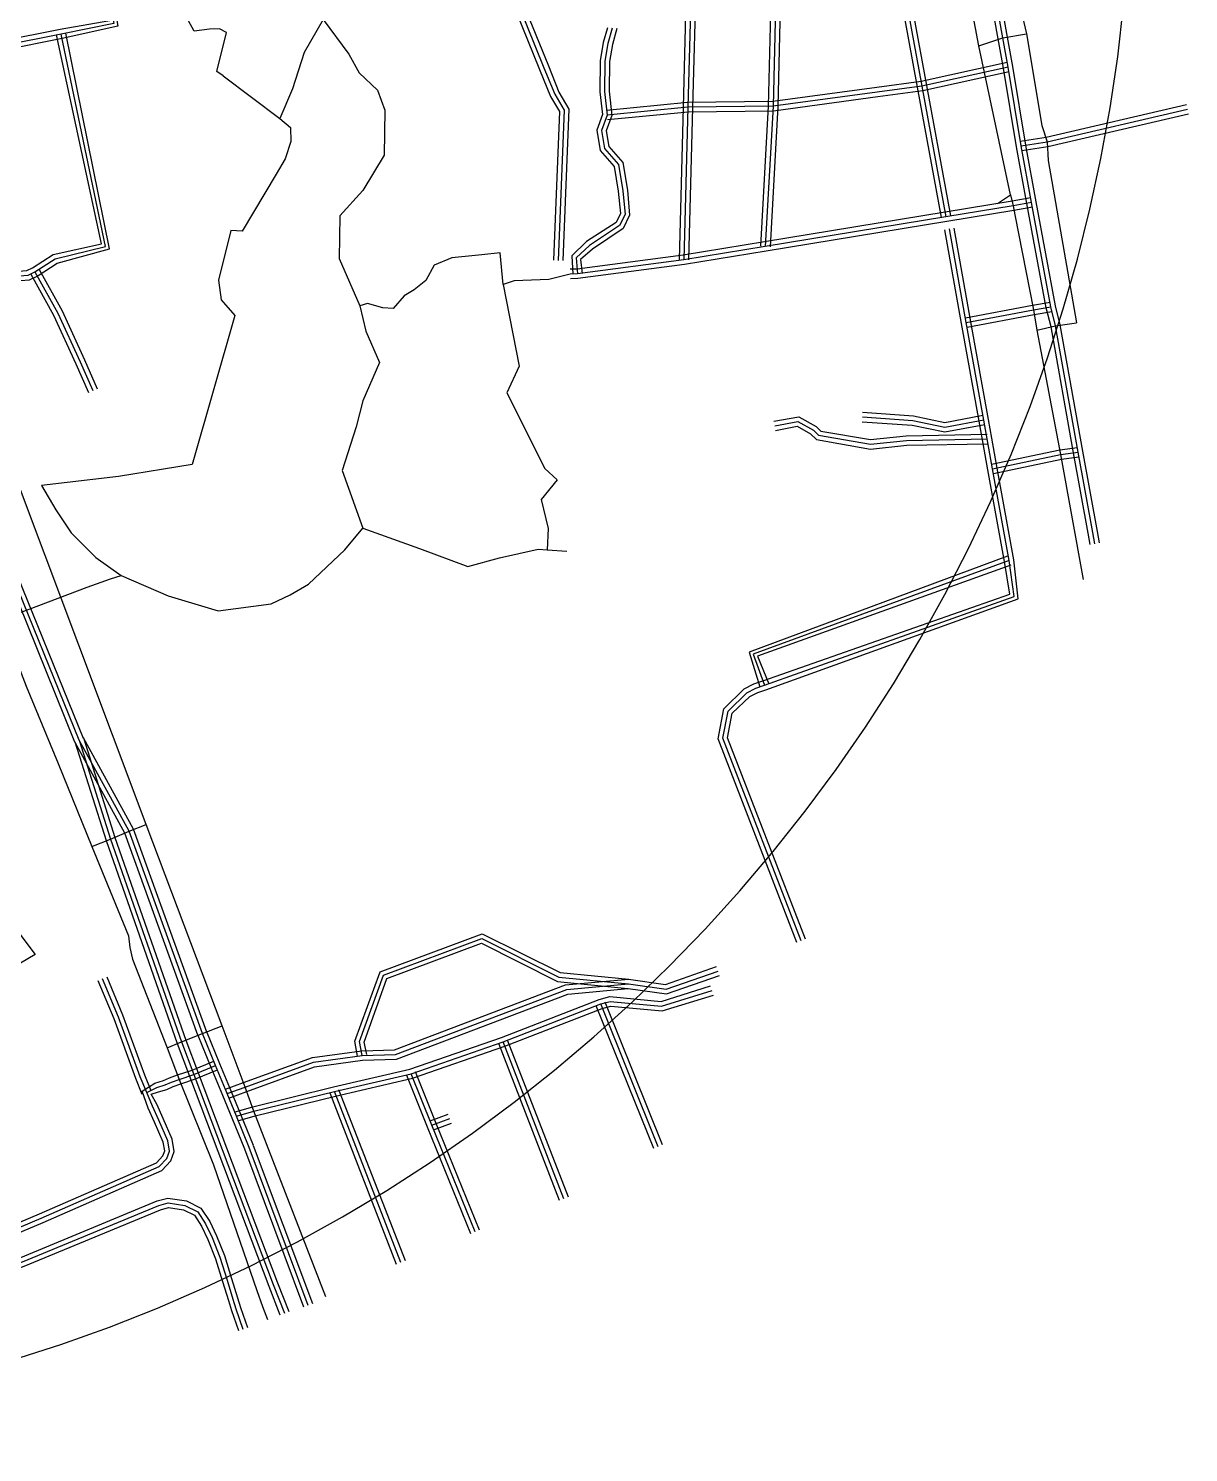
# Model space of a CAD drawing. Header units: metres. Extents: x -1073 to 1066, y -1049 to 1091.
# Drawn here: x 301 to 1036, y -1015 to -113 of the extents above; entities that cross this region are included whole.
import ezdxf

# ---------------------------------------------------------------- set-up
doc = ezdxf.new("R2010")
doc.units = ezdxf.units.M
for name, color, linetype in [('EST_BUILDING_LINE_3M_OFFSET', 1, 'CONTINUOUS'), ('OSM_ROAD_CENTERLINE', 8, 'CONTINUOUS'), ('RADIUS_1KM', 5, 'CONTINUOUS')]:
    doc.layers.add(name, color=color, linetype=linetype)

msp = doc.modelspace()

# ---------------------------------------------------------------- linework, layer by layer
at = {"layer": 'EST_BUILDING_LINE_3M_OFFSET'}
for points in [[(818.811, 184.883), (794.968, 137.047), (782.291, 108.018), (776.895, 98.091), (762.53, 69.381), (723.668, -8.289), (720.056, -16.003), (718.154, -78.219), (715.946, -162.527), (713.411, -259.208)], [(824.181, 182.206), (800.404, 134.507), (787.682, 105.383), (782.215, 95.316), (767.896, 66.696), (729.058, -10.925), (725.888, -17.415), (724.151, -78.386), (721.944, -162.684), (719.409, -259.365)], [(285.746, 177.097), (289.984, 168.504), (303.857, 137.166), (333.658, -12.761), (336.886, -27.399), (352.472, -107.734), (321.01, -113.187), (245.258, -128.272), (211.886, -135.086), (191.353, -139.272)], [(291.127, 179.751), (295.42, 171.044), (309.578, 138.975), (339.531, -11.529), (342.767, -26.213), (357.439, -111.099), (322.187, -119.071), (246.444, -134.154), (213.085, -140.965), (192.552, -145.151)], [(974.025, -439.841), (972.682, -432.645), (963.362, -381.725), (949.162, -301.659), (946.145, -289.649), (933.868, -223.566), (927.194, -187.598), (919.114, -137.734), (915.577, -119.167), (893.504, 4.306), (892.745, 8.591), (889.672, 25.771), (881.116, 60.52), (859.158, 152.75), (857.294, 160.598)], [(979.923, -438.74), (978.582, -431.554), (969.267, -380.661), (955.029, -300.404), (952.007, -288.369), (939.767, -222.471), (933.105, -186.571), (925.023, -136.692), (921.478, -118.078), (899.411, 5.357), (898.652, 9.643), (895.542, 27.017), (886.947, 61.932), (864.995, 154.137), (863.132, 161.985)], [(782.428, 105.133), (807.236, 64.635), (832.524, 23.429), (864.363, -149.801), (879.589, -232.49)], [(787.545, 108.267), (812.353, 67.769), (838.128, 25.574), (870.264, -148.715), (885.49, -231.403)], [(773.394, -18.039), (769.916, -161.852), (765.035, -250.628)], [(779.393, -18.184), (775.912, -162.089), (771.026, -250.958)], [(602.794, -84.06), (624.899, -138.628), (631.792, -155.643), (637.56, -165.156), (633.752, -259.581)], [(608.355, -81.807), (630.461, -136.377), (637.169, -152.981), (643.376, -163.684), (639.748, -259.815)], [(250.453, -154.985), (235.147, -158.006), (230.782, -160.552), (227.352, -164.348), (226.214, -169.685), (226.305, -174.449), (229.956, -196.532), (235.548, -227.765), (251.011, -258.974), (256.942, -266.641), (266.354, -270.594), (284.341, -273.305), (301.477, -271.89), (306.389, -269.581), (318.951, -261.326), (352.273, -252.359), (324.535, -115.515)], [(251.599, -160.874), (237.267, -163.619), (234.531, -165.237), (232.697, -167.074), (232.193, -170.197), (232.279, -173.894), (235.869, -195.515), (241.246, -225.887), (256.111, -255.814), (260.6, -261.885), (267.951, -264.811), (284.548, -267.309), (299.911, -266.098), (303.443, -264.354), (316.563, -255.822), (347.198, -249.159), (318.662, -116.743)], [(667.869, -112.263), (665.22, -121.435), (663.224, -133.062), (663.074, -152.691), (664.699, -167.163), (661.192, -177.078), (663.352, -189.952), (672.255, -200.062), (674.787, -215.861), (676.12, -229.923), (673.413, -235.514), (654.718, -247.741), (645.297, -256.833), (645.894, -268.38)], [(673.863, -112.537), (671.072, -122.756), (669.2, -133.594), (669.067, -152.392), (670.657, -167.866), (667.169, -177.609), (668.772, -187.378), (677.673, -197.484), (680.74, -215.104), (682.021, -231.008), (677.928, -239.466), (658.418, -252.464), (650.882, -259.024), (651.876, -267.915)], [(921.424, -134.283), (866.791, -146.304), (838.635, -150.092), (772.696, -158.979), (718.784, -159.609), (667.392, -164.528)], [(922.713, -140.143), (867.837, -152.212), (839.436, -156.038), (773.132, -164.963), (719.105, -165.601), (667.964, -170.501)], [(929.682, -184.121), (946.082, -181.535), (1034.99, -160.896)], [(930.617, -190.048), (947.229, -187.424), (1036.347, -166.741)], [(936.308, -220.062), (924.638, -222.075), (882.055, -228.986), (767.543, -247.833), (715.971, -256.319), (648.644, -265.157), (644.309, -265.283)], [(330.264, -564.975), (282.216, -446.608), (258.859, -384.759), (242.475, -335.721), (229.689, -303.291), (225.131, -291.753), (221.426, -281.797), (212.177, -255.141), (206.07, -231.988)], [(335.824, -562.719), (287.803, -444.42), (264.512, -382.748), (248.114, -333.669), (235.271, -301.088), (230.733, -289.604), (227.072, -279.767), (217.916, -253.391), (211.871, -230.458)], [(937.327, -225.975), (925.629, -227.992), (883.023, -234.907), (768.517, -253.753), (716.849, -262.254), (649.125, -271.138), (644.487, -271.28)], [(787.91, -692.121), (738.177, -562.876), (741.728, -543.936), (754.673, -531.276), (760.848, -528.148), (766.407, -526.166), (923.135, -471.185), (919.592, -450.448), (909.154, -392.321), (905.754, -373.375), (903.617, -361.497), (892.489, -299.569), (881.83, -240.191)], [(793.508, -689.961), (744.152, -562.324), (747.013, -546.777), (758.143, -536.171), (763.202, -533.667), (768.417, -531.819), (928.262, -474.301), (925.517, -449.507), (915.06, -391.261), (911.66, -372.313), (909.522, -360.435), (898.395, -298.509), (887.735, -239.131)], [(302.298, -268.432), (316.83, -294.407), (330.89, -325.182), (338.937, -343.409)], [(307.534, -265.503), (322.181, -291.693), (336.364, -322.723), (344.426, -340.986)], [(894.887, -296.091), (937.436, -288.085), (948.537, -286.058)], [(895.997, -301.987), (938.53, -293.985), (949.615, -291.96)], [(773.49, -361.601), (789.216, -358.874), (800.331, -364.882), (803.173, -367.876), (834.814, -373.252), (857.384, -370.807), (908.651, -369.845)], [(906.013, -358.018), (881.828, -362.642), (862.072, -358.319), (829.745, -356.114)], [(774.581, -367.501), (788.246, -364.795), (796.72, -369.674), (800.413, -373.203), (834.619, -379.249), (857.761, -376.796), (908.763, -375.844)], [(907.126, -363.914), (881.749, -368.641), (861.233, -364.26), (829.338, -362.1)], [(911.491, -388.855), (954.76, -379.774), (965.901, -378.222)], [(912.723, -394.727), (955.79, -385.685), (966.728, -384.164)], [(921.525, -447.16), (757.703, -507.967), (764.584, -529.994)], [(923.585, -452.795), (763.132, -510.522), (770.24, -527.991)], [(330.184, -564.752), (350.016, -627.424), (395.082, -755.995), (402.875, -776.801), (453.213, -909.882), (460.32, -928.086)], [(408.338, -750.851), (361.954, -622.758), (330.414, -565.29)], [(413.979, -748.808), (367.421, -620.286), (335.674, -562.404)], [(335.904, -562.942), (355.708, -625.527), (400.723, -753.95), (408.491, -774.688), (458.814, -907.729), (465.909, -925.904)], [(509.428, -764.185), (507.752, -754.662), (523.88, -710.65), (588.417, -686.465), (637.971, -711.113), (681.524, -715.295)], [(515.325, -763.081), (513.733, -755.149), (528.145, -714.87), (588.096, -692.456), (636.307, -716.878), (680.944, -721.267)], [(425.756, -785.051), (437.153, -780.864), (480.85, -764.974), (512.124, -760.644), (533.004, -760.034), (641.436, -718.942), (681.304, -715.282), (704.821, -718.602), (737.109, -707.32)], [(427.825, -790.683), (439.213, -786.499), (482.294, -770.797), (512.628, -766.622), (534.175, -765.918), (642.785, -724.789), (681.165, -721.28), (705.408, -724.573), (739.074, -712.989)], [(373.036, -788.386), (368.962, -778.37), (355.163, -740.41), (345.121, -716.318)], [(378.594, -786.124), (374.561, -776.214), (360.753, -738.231), (350.659, -714.01)], [(431.868, -799.306), (443.072, -796.154), (494.228, -783.647), (542.603, -772.339), (600.797, -752.189), (662.713, -728.152), (669.487, -726.401), (701.959, -729.446), (733.368, -719.624)], [(433.494, -805.082), (444.598, -801.956), (495.623, -789.483), (544.27, -778.103), (602.864, -757.822), (664.57, -733.858), (669.984, -732.381), (702.583, -735.414), (735.149, -725.354)], [(702.881, -820.421), (666.425, -729.884)], [(697.315, -822.662), (660.859, -732.126)], [(443.59, -820.847), (435.456, -801.054), (429.565, -786.727), (422.253, -768.938), (413.934, -748.689)], [(438.04, -823.127), (429.906, -803.335), (424.016, -789.008), (416.703, -771.219), (408.384, -750.969)], [(637.547, -855.586), (599.033, -756.089)], [(643.142, -853.42), (604.628, -753.923)], [(101.356, -946.678), (110.606, -943.272), (161.15, -923.37), (216.406, -901.485), (244.075, -890.531), (259.192, -884.543), (307.751, -864.148), (381.991, -831.657), (386.058, -827.344), (387.347, -824.053), (386.316, -818.585), (380.69, -806.004), (376.649, -797.043), (372.993, -786.236), (381.026, -781.155), (386.536, -779.541), (390.376, -777.82), (395.435, -776.058), (404.63, -772.935), (418.338, -767.303)], [(103.429, -952.308), (112.742, -948.879), (163.354, -928.95), (218.615, -907.064), (246.284, -896.11), (261.459, -890.098), (310.117, -869.661), (385.447, -836.562), (391.148, -830.522), (393.321, -824.618), (392.056, -816.839), (386.165, -803.55), (382.153, -794.654), (378.637, -788.274), (383.269, -786.72), (388.604, -785.173), (392.588, -783.398), (397.385, -781.732), (406.736, -778.554), (420.618, -772.853)], [(581.227, -876.712), (553.885, -809.063), (540.655, -776.346)], [(586.79, -874.463), (559.447, -806.814), (546.218, -774.097)], [(534.21, -896.109), (492.128, -787.65)], [(539.804, -893.939), (497.722, -785.48)], [(555.62, -805.127), (567.012, -800.886)], [(557.713, -810.75), (569.105, -806.508)], [(481.07, -921.136), (443.625, -820.937)], [(475.45, -923.236), (438.005, -823.037)], [(228.438, -1015.388), (226.098, -1009.209), (214.335, -978.108), (198.477, -943.258), (195.08, -934.659), (197.51, -930.321), (228.736, -916.895), (295.974, -891.743), (382.548, -855.891), (389.274, -854.169), (400.994, -855.872), (410.121, -860.509), (415.8, -868.955), (420.134, -877.961), (425.098, -890.563), (429.674, -905.17), (433.352, -917.226), (435.25, -923.46), (439.665, -936.139)], [(234.049, -1013.263), (231.709, -1007.085), (219.874, -975.803), (203.956, -940.811), (201.065, -935.072), (201.425, -934.868), (230.961, -922.467), (298.173, -897.325), (384.467, -861.576), (389.61, -860.159), (399.192, -861.595), (406.138, -864.996), (410.579, -871.912), (414.635, -880.361), (419.44, -892.56), (423.942, -906.942), (427.612, -918.975), (429.546, -925.321), (433.999, -938.111)]]:
    msp.add_lwpolyline(points, dxfattribs=at)
at = {"layer": 'OSM_ROAD_CENTERLINE'}
for points in [[(821.496, 183.544), (797.686, 135.777), (784.987, 106.7), (779.555, 96.704), (765.213, 68.039), (726.363, -9.607), (722.972, -16.709), (721.153, -78.302), (718.945, -162.605), (716.41, -259.287)], [(288.436, 178.424), (292.702, 169.774), (306.717, 138.07), (336.594, -12.145), (339.827, -26.806), (354.955, -109.416), (321.599, -116.129), (245.851, -131.213), (212.486, -138.026), (191.952, -142.211)], [(976.974, -439.291), (975.632, -432.1), (966.315, -381.193), (952.096, -301.032), (949.076, -289.009), (936.817, -223.018), (930.15, -187.084), (922.069, -137.213), (918.527, -118.623), (896.458, 4.831), (895.698, 9.117), (892.607, 26.394), (884.032, 61.226), (862.077, 153.443), (860.213, 161.292)], [(876.931, 156.137), (904.185, 10.253), (904.945, 6.212), (933.594, -115.94), (943.397, -174.104), (946.656, -184.48)], [(489.397, -916.609), (443.835, -799.055), (438.183, -783.682), (423.558, -744.82), (375.559, -617.314), (225.123, -217.675), (212.486, -138.026), (208.944, -117.109), (174.545, 85.95), (178.475, 100.511)], [(784.987, 106.7), (809.794, 66.202), (835.326, 24.502), (867.314, -149.258), (882.539, -231.946)], [(915.33, -223.475), (923.429, -218.098), (903.452, -123.543), (879.713, 2.104), (878.874, 6.868), (871.023, 51.419)], [(150.709, -13.481), (171.437, -126.081), (191.493, -235.041), (206.692, -279.736), (210.587, -296.924), (228.488, -340.161), (253.835, -411.116), (255.742, -416.081), (261.571, -431.231), (264.176, -438), (299.423, -529.661), (319.717, -578.552), (340.992, -631.218), (342.432, -634.769), (364.378, -687.835), (365.147, -695.294), (366.86, -702.529), (388.797, -758.857), (396.41, -778.895), (418.109, -833.108), (445.601, -912.601), (449.161, -922.91), (452.428, -931.114)], [(776.394, -18.112), (772.914, -161.971), (768.03, -250.793)], [(605.575, -82.933), (627.68, -137.502), (634.48, -154.312), (640.468, -164.42), (636.75, -259.698)], [(487.604, -106.845), (475.664, -127.851), (468.316, -150.805), (460.324, -169.663), (466.956, -175.451), (467.097, -184.223), (463.503, -195.3), (457.833, -204.884), (436.373, -241.164), (429.237, -240.752), (421.421, -272.266), (423.081, -284.578), (431.612, -294.53), (404.606, -389.052), (357.94, -396.633)], [(424.203, -142.634), (420.184, -139.896), (426.34, -115.25), (422.013, -112.867), (415.53, -113.045), (405.948, -114.326), (402.274, -107.735), (391.641, -100.745)], [(487.604, -106.845), (503.88, -128.897)], [(251.026, -157.93), (236.207, -160.813), (232.657, -162.895), (230.025, -165.711), (229.204, -169.941), (229.292, -174.171), (232.913, -196.023), (238.397, -226.826), (253.561, -257.394), (258.771, -264.263), (267.152, -267.702), (284.444, -270.307), (300.694, -268.994), (304.916, -266.968), (317.757, -258.574), (349.736, -250.759), (321.599, -116.129)], [(670.866, -112.4), (668.146, -122.096), (666.212, -133.328), (666.071, -152.542), (667.678, -167.514), (664.181, -177.344), (666.062, -188.665), (674.964, -198.773), (677.763, -215.482), (679.071, -230.466), (675.67, -237.49), (656.568, -250.103), (648.09, -257.928), (648.885, -268.148)], [(903.452, -123.543), (918.527, -118.623), (933.594, -115.94)], [(503.88, -128.897), (510.628, -140.831), (522.126, -151.818), (526.745, -164.386)], [(424.203, -142.634), (460.324, -169.663)], [(922.069, -137.213), (867.314, -149.258), (839.035, -153.065), (772.914, -161.971), (718.945, -162.605), (667.678, -167.514)], [(526.745, -164.386), (526.374, -193.029), (512.791, -215.248), (498.325, -231.468), (497.919, -258.474), (510.901, -288.374), (514.823, -304.416)], [(930.15, -187.084), (946.656, -184.48), (1035.668, -163.819)], [(943.397, -174.104), (946.656, -184.48), (947.433, -196.324)], [(947.433, -196.324), (965.255, -299.184)], [(936.817, -223.018), (925.133, -225.033), (882.539, -231.946), (768.03, -250.793), (716.41, -259.287), (648.885, -268.148), (644.398, -268.281)], [(923.429, -218.098), (925.133, -225.033), (926.167, -230.655)], [(333.044, -563.847), (285.01, -445.514), (261.686, -383.753), (245.295, -334.695), (232.48, -302.189), (227.932, -290.679), (224.249, -280.782), (215.047, -254.266), (208.971, -231.223)], [(926.167, -230.655), (937.983, -291.035), (940.138, -303.77), (955.275, -382.729), (969.6, -461.867)], [(790.709, -691.041), (741.165, -562.6), (744.371, -545.357), (756.408, -533.724), (762.025, -530.907), (767.412, -528.993), (925.699, -472.743), (922.555, -449.978), (912.107, -391.791), (908.707, -372.844), (906.57, -360.966), (895.442, -299.039), (884.782, -239.661)], [(601.716, -275.005), (599.905, -254.889), (588.248, -256.025), (569.189, -257.962), (558.062, -262.693)], [(304.916, -266.968), (319.505, -293.05), (333.627, -323.952), (341.681, -342.198)], [(558.062, -262.693), (552.851, -272.411), (545.415, -278.411), (539.003, -282.074), (532.097, -290.178), (525.429, -289.699), (515.732, -286.961), (510.901, -288.374)], [(644.398, -268.281), (630.806, -271.754)], [(608.745, -272.6), (601.716, -275.005), (612.04, -326.613), (604.109, -343.511), (628.325, -391.512)], [(630.806, -271.754), (608.745, -272.6)], [(895.442, -299.039), (937.983, -291.035), (949.076, -289.009)], [(514.823, -304.416), (523.318, -324.331)], [(940.138, -303.77), (952.096, -301.032), (965.255, -299.184)], [(523.318, -324.331), (512.809, -348.665)], [(512.809, -348.665), (508.561, -365.174)], [(906.57, -360.966), (881.788, -365.642), (861.653, -361.289), (829.541, -359.107)], [(508.561, -365.174), (499.641, -392.893), (512.756, -429.45)], [(774.036, -364.551), (788.731, -361.835), (798.525, -367.278), (801.793, -370.54), (834.717, -376.25), (857.573, -373.801), (908.707, -372.844)], [(912.107, -391.791), (955.275, -382.729), (966.315, -381.193)], [(357.94, -396.633), (309.146, -402.31), (318.145, -417.717), (327.86, -432.4), (343.492, -448.03), (359.689, -459.429)], [(628.325, -391.512), (636.097, -398.715), (625.923, -411.127), (630.356, -429.584)], [(337.99, -466.809), (352.818, -461.566), (359.689, -459.429), (389.495, -472.386), (421.094, -481.748), (454.654, -477.463), (466.753, -471.607), (478.455, -464.973), (501.478, -443.12), (512.756, -429.45)], [(512.756, -429.45), (548.691, -442.341), (579.513, -453.651), (599.411, -448.197), (623.997, -442.731), (629.773, -443.154), (642.234, -444.055)], [(630.356, -429.584), (629.773, -443.154)], [(922.555, -449.978), (760.417, -509.244), (767.412, -528.993)], [(262.675, -495.24), (337.99, -466.809)], [(333.044, -563.847), (352.862, -626.476), (397.903, -754.972), (405.683, -775.745), (456.014, -908.805), (463.114, -926.995)], [(411.159, -749.829), (364.687, -621.522), (333.044, -563.847)], [(340.992, -631.218), (352.862, -626.476), (364.687, -621.522), (375.559, -617.314)], [(234.856, -659.816), (259.637, -650.844), (283.332, -670.77), (305.048, -699.68), (273.458, -718.348), (272.381, -729.124), (251.379, -748.326), (231.632, -763.054), (220.858, -765.57), (203.08, -763.054), (188.905, -755.328), (177.23, -758.379), (152.458, -768.442), (135.404, -782.624), (127.686, -788.012), (114.218, -814.217), (88.907, -834.51), (77.24, -847.257), (81.011, -855.16), (86.036, -866.827), (83.343, -877.057), (72.754, -888.367), (59.056, -903.484)], [(512.376, -763.633), (510.742, -754.905), (526.012, -712.76), (588.256, -689.46), (637.139, -713.995), (681.234, -718.281)], [(426.79, -787.867), (438.183, -783.682), (481.572, -767.885), (512.376, -763.633), (533.59, -762.976), (642.111, -721.866), (681.234, -718.281), (705.115, -721.587), (738.091, -710.155)], [(375.815, -787.255), (371.761, -777.292), (357.958, -739.321), (347.89, -715.164)], [(432.681, -802.194), (443.835, -799.055), (494.925, -786.565), (543.437, -775.221), (601.83, -755.006), (663.642, -731.005), (669.736, -729.391), (702.271, -732.43), (734.259, -722.489)], [(700.098, -821.542), (663.642, -731.005)], [(388.797, -758.857), (397.903, -754.972), (411.159, -749.829), (423.558, -744.82)], [(440.815, -821.987), (432.681, -802.194), (426.79, -787.867), (419.478, -770.078), (411.159, -749.829)], [(640.344, -854.503), (601.83, -755.006)], [(102.392, -949.493), (111.674, -946.075), (162.252, -926.16), (217.511, -904.275), (245.18, -893.321), (260.326, -887.321), (308.934, -866.904), (383.719, -834.11), (388.603, -828.933), (390.334, -824.336), (389.186, -817.712), (383.428, -804.777), (379.401, -795.849), (375.815, -787.255), (382.147, -783.938), (387.57, -782.357), (391.482, -780.609), (396.41, -778.895), (405.683, -775.745), (419.478, -770.078)], [(584.008, -875.587), (556.666, -807.938), (543.437, -775.221)], [(537.007, -895.024), (494.925, -786.565)], [(556.666, -807.938), (568.059, -803.697)], [(478.26, -922.186), (440.815, -821.987)], [(231.244, -1014.326), (228.903, -1008.147), (217.104, -976.955), (201.217, -942.034), (198.073, -934.865), (199.468, -932.594), (229.848, -919.681), (297.073, -894.534), (383.507, -858.734), (389.442, -857.164), (400.093, -858.734), (408.129, -862.752), (413.19, -870.433), (417.385, -879.161), (422.269, -891.562), (426.808, -906.056), (430.482, -918.101), (432.398, -924.39), (436.832, -937.125)]]:
    msp.add_lwpolyline(points, dxfattribs=at)
at = {"layer": 'RADIUS_1KM'}
msp.add_lwpolyline([(290.285, -956.94), (321.439, -946.93), (352.25, -935.906), (382.683, -923.88), (412.707, -910.864), (442.289, -896.873), (471.397, -881.921), (500, -866.025), (528.068, -849.202), (555.57, -831.47), (582.478, -812.847), (608.761, -793.353), (634.393, -773.01), (659.346, -751.84), (683.592, -729.864), (707.107, -707.107), (729.864, -683.592), (751.84, -659.346), (773.01, -634.393), (793.353, -608.761), (812.847, -582.478), (831.47, -555.57), (849.202, -528.068), (866.025, -500), (881.921, -471.397), (896.873, -442.289), (910.864, -412.707), (923.88, -382.683), (935.906, -352.25), (946.93, -321.439), (956.94, -290.285), (965.926, -258.819), (973.877, -227.076), (980.785, -195.09), (986.643, -162.895), (991.445, -130.526), (995.185, -98.017)], dxfattribs=at)

doc.saveas('drawing.dxf')
